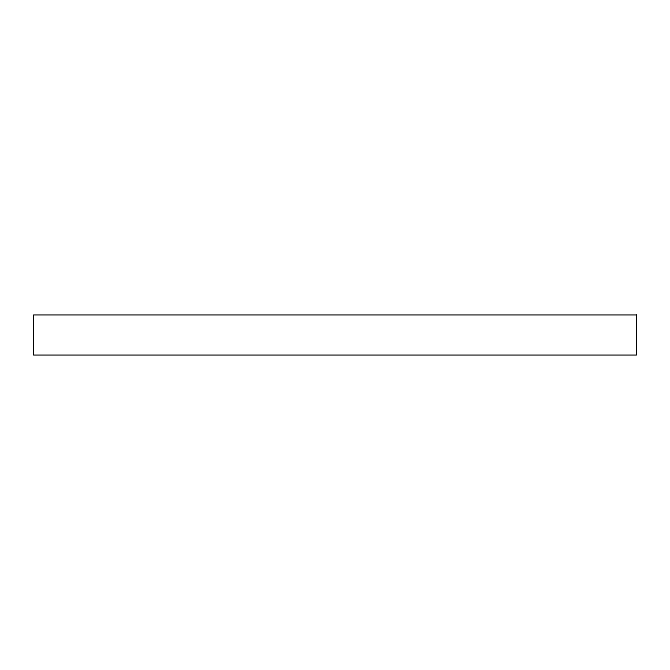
<?xml version="1.0" encoding="UTF-8"?>
<svg xmlns="http://www.w3.org/2000/svg" width="670" height="670" viewBox="0 0 670 670"><rect width="100%" height="100%" fill="white"/><g stroke="black" fill="none" stroke-linecap="round" stroke-linejoin="round"><path stroke-width="1" d="M636.5 314.892L636.5 355.108L33.5 355.108L33.5 314.892L636.5 314.892"/></g></svg>
